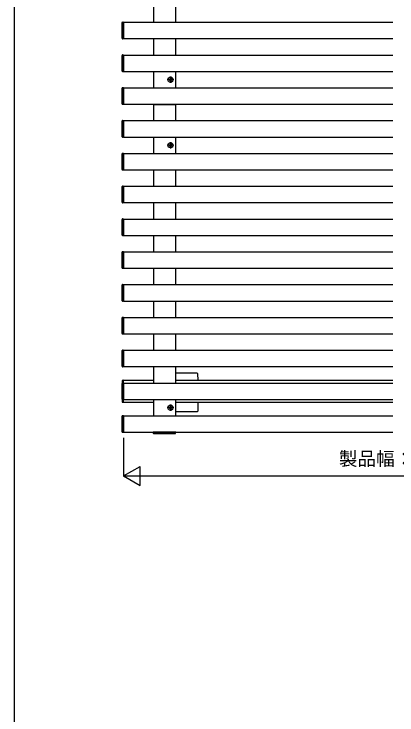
# Model space of a CAD drawing. Units: millimetres, scale not verified. Extents: x -1750 to 1750, y -2608 to 2592.
# Drawn here: x -1750 to -1050, y -8 to 1274 of the extents above; entities that cross this region are included whole.
import ezdxf
from ezdxf.enums import TextEntityAlignment as Align

# ---------------------------------------------------------------- set-up
doc = ezdxf.new("R2010")
doc.units = ezdxf.units.MM
doc.header["$LTSCALE"] = 14
for name, color, linetype in [('0-2_YKK_12', 2, 'Continuous'), ('0-3_YKK_13', 4, 'Continuous'), ('0-4_YKK_D', 6, 'Continuous'), ('0-5_YKK_ZWAK', 7, 'Continuous')]:
    doc.layers.add(name, color=color, linetype=linetype)
doc.styles.add('ＭＳ ゴシック', font='')
doc.styles.get('ＭＳ ゴシック').set_extended_font_data('MS Gothic')

msp = doc.modelspace()

# ---------------------------------------------------------------- linework, layer by layer
at = {"layer": '0-2_YKK_12'}
for p, q in [((-1495, 1289), (-1495, 1259)), ((-1455, 1289), (-1455, 1259)), ((-1550, 1259), (-1057.5, 1259)), ((-1495, 1229), (-1495, 1199)), ((-1455, 1229), (-1455, 1199)), ((-1550, 1199), (-1057.5, 1199)), ((-1495, 1169), (-1495, 1139)), ((-1455, 1169), (-1455, 1139)), ((-1550, 1139), (-1057.5, 1139)), ((-1495, 1109), (-1495, 1079)), ((-1495, 1108.4), (-1455, 1108.4)), ((-1455, 1109), (-1455, 1079)), ((-1550, 1079), (-1057.5, 1079)), ((-1495, 1049), (-1495, 1019)), ((-1455, 1049), (-1455, 1019)), ((-1550, 1019), (-1057.5, 1019)), ((-1495, 989), (-1495, 959)), ((-1455, 989), (-1455, 959)), ((-1550, 959), (-1057.5, 959)), ((-1495, 929), (-1495, 899)), ((-1455, 929), (-1455, 899)), ((-1550, 899), (-1057.5, 899)), ((-1495, 869), (-1495, 839)), ((-1455, 869), (-1455, 839)), ((-1550, 839), (-1057.5, 839)), ((-1495, 809), (-1495, 779)), ((-1455, 809), (-1455, 779)), ((-1550, 779), (-1057.5, 779)), ((-1495, 749), (-1495, 719)), ((-1455, 749), (-1455, 719)), ((-1550, 719), (-1057.5, 719)), ((-1495, 689), (-1495, 659)), ((-1455, 689), (-1455, 659)), ((-1550, 659), (-1057.5, 659)), ((-1495, 629), (-1495, 599)), ((-1455, 629), (-1455, 599)), ((-1550, 604), (-1495, 604)), ((-1455, 604), (-1057.5, 604)), ((-1550, 599), (-1057.5, 599)), ((-1495, 569), (-1495, 539)), ((-1455, 569), (-1455, 539)), ((-1550, 564), (-1495, 564)), ((-1455, 564), (-1057.5, 564)), ((-1550, 539), (-1057.5, 539))]:
    msp.add_line(p, q, dxfattribs=at)
for points in [[(-1550, 1259), (-1550, 1229), (-1057.5, 1229)], [(-1550, 1199), (-1550, 1169), (-1057.5, 1169)], [(-1550, 1139), (-1550, 1109), (-1057.5, 1109)], [(-1550, 1079), (-1550, 1049), (-1057.5, 1049)], [(-1550, 1019), (-1550, 989), (-1057.5, 989)], [(-1550, 959), (-1550, 929), (-1057.5, 929)], [(-1550, 899), (-1550, 869), (-1057.5, 869)], [(-1550, 839), (-1550, 809), (-1057.5, 809)], [(-1550, 779), (-1550, 749), (-1057.5, 749)], [(-1550, 719), (-1550, 689), (-1057.5, 689)], [(-1550, 659), (-1550, 629), (-1057.5, 629)], [(-1550, 599), (-1550, 569), (-1057.5, 569)], [(-1550, 539), (-1550, 509), (-1057.5, 509)]]:
    msp.add_lwpolyline(points, dxfattribs=at)
at = {"layer": '0-3_YKK_13'}
for p, q in [((-1552.5, 1229.59), (-1552.5, 1258.41)), ((-1550, 1229.3), (-1550, 1258.7)), ((-1550, 1228.5), (-1551.56, 1228.6)), ((-1550, 1229.3), (-1550, 1228.5)), ((-1552.5, 1169.59), (-1552.5, 1198.41)), ((-1550, 1169.3), (-1550, 1198.7)), ((-1550, 1168.5), (-1551.56, 1168.6)), ((-1550, 1169.3), (-1550, 1168.5)), ((-1458.28, 1154), (-1469.75, 1154)), ((-1466.39, 1154.59), (-1465.35, 1154.61)), ((-1465.35, 1154.61), (-1464.75, 1154.73)), ((-1464.63, 1155.34), (-1464.75, 1154.73)), ((-1464.61, 1156.38), (-1464.63, 1155.34)), ((-1464.02, 1159.74), (-1464.02, 1148.27)), ((-1463.42, 1156.38), (-1463.4, 1155.34)), ((-1463.4, 1155.34), (-1463.29, 1154.73)), ((-1462.68, 1154.61), (-1463.29, 1154.73)), ((-1461.64, 1154.59), (-1462.68, 1154.61)), ((-1466.39, 1153.41), (-1465.35, 1153.39)), ((-1465.35, 1153.39), (-1464.75, 1153.27)), ((-1464.63, 1152.66), (-1464.75, 1153.27)), ((-1464.61, 1151.62), (-1464.63, 1152.66)), ((-1463.42, 1151.62), (-1463.4, 1152.66)), ((-1463.4, 1152.66), (-1463.29, 1153.27)), ((-1462.68, 1153.39), (-1463.29, 1153.27)), ((-1461.64, 1153.41), (-1462.68, 1153.39)), ((-1552.5, 1109.59), (-1552.5, 1138.41)), ((-1550, 1109.3), (-1550, 1138.7)), ((-1550, 1108.5), (-1551.56, 1108.6)), ((-1550, 1109.3), (-1550, 1108.5)), ((-1552.5, 1049.59), (-1552.5, 1078.41)), ((-1550, 1049.3), (-1550, 1078.7)), ((-1550, 1048.5), (-1551.56, 1048.6)), ((-1550, 1049.3), (-1550, 1048.5)), ((-1464.02, 1039.74), (-1464.02, 1028.27)), ((-1458.28, 1034), (-1469.75, 1034)), ((-1466.39, 1034.59), (-1465.35, 1034.61)), ((-1466.39, 1033.41), (-1465.35, 1033.39)), ((-1465.35, 1034.61), (-1464.75, 1034.73)), ((-1465.35, 1033.39), (-1464.75, 1033.27)), ((-1464.63, 1035.34), (-1464.75, 1034.73)), ((-1464.63, 1032.66), (-1464.75, 1033.27)), ((-1464.61, 1036.38), (-1464.63, 1035.34)), ((-1464.61, 1031.62), (-1464.63, 1032.66)), ((-1463.42, 1036.38), (-1463.4, 1035.34)), ((-1463.42, 1031.62), (-1463.4, 1032.66)), ((-1463.4, 1035.34), (-1463.29, 1034.73)), ((-1463.4, 1032.66), (-1463.29, 1033.27)), ((-1462.68, 1034.61), (-1463.29, 1034.73)), ((-1462.68, 1033.39), (-1463.29, 1033.27)), ((-1461.64, 1034.59), (-1462.68, 1034.61)), ((-1461.64, 1033.41), (-1462.68, 1033.39)), ((-1552.5, 989.59), (-1552.5, 1018.41)), ((-1550, 989.3), (-1550, 1018.7)), ((-1550, 988.5), (-1551.56, 988.6)), ((-1550, 989.3), (-1550, 988.5)), ((-1552.5, 929.59), (-1552.5, 958.41)), ((-1550, 929.3), (-1550, 958.7)), ((-1550, 928.5), (-1551.56, 928.6)), ((-1550, 929.3), (-1550, 928.5)), ((-1552.5, 869.59), (-1552.5, 898.41)), ((-1550, 869.3), (-1550, 898.7)), ((-1550, 868.5), (-1551.56, 868.6)), ((-1550, 869.3), (-1550, 868.5)), ((-1552.5, 809.59), (-1552.5, 838.41)), ((-1550, 809.3), (-1550, 838.7)), ((-1550, 808.5), (-1551.56, 808.6)), ((-1550, 809.3), (-1550, 808.5)), ((-1552.5, 749.59), (-1552.5, 778.41)), ((-1550, 749.3), (-1550, 778.7)), ((-1550, 748.5), (-1551.56, 748.6)), ((-1550, 749.3), (-1550, 748.5)), ((-1552.5, 689.59), (-1552.5, 718.41)), ((-1550, 689.3), (-1550, 718.7)), ((-1550, 688.5), (-1551.56, 688.6)), ((-1550, 689.3), (-1550, 688.5)), ((-1552.5, 629.59), (-1552.5, 658.41)), ((-1550, 629.3), (-1550, 658.7)), ((-1550, 628.5), (-1551.56, 628.6)), ((-1550, 629.3), (-1550, 628.5)), ((-1415.24, 617), (-1455, 617)), ((-1413.5, 604), (-1414.24, 616.06)), ((-1552.5, 603.38), (-1552.5, 564.62)), ((-1550, 604), (-1552.03, 603.88)), ((-1550, 603.5), (-1550, 604)), ((-1455, 604), (-1413.5, 604)), ((-1552.5, 569.59), (-1552.5, 598.41)), ((-1550, 569.3), (-1550, 598.7)), ((-1550, 568.5), (-1551.56, 568.6)), ((-1550, 569.3), (-1550, 568.5)), ((-1458.28, 554), (-1469.75, 554)), ((-1466.39, 554.59), (-1465.35, 554.61)), ((-1466.39, 553.41), (-1465.35, 553.39)), ((-1465.35, 554.61), (-1464.75, 554.73)), ((-1465.35, 553.39), (-1464.75, 553.27)), ((-1464.63, 555.34), (-1464.75, 554.73)), ((-1464.63, 552.66), (-1464.75, 553.27)), ((-1464.61, 556.38), (-1464.63, 555.34)), ((-1464.61, 551.62), (-1464.63, 552.66)), ((-1464.02, 559.74), (-1464.02, 548.27)), ((-1463.42, 556.38), (-1463.4, 555.34)), ((-1463.42, 551.62), (-1463.4, 552.66)), ((-1463.4, 555.34), (-1463.29, 554.73)), ((-1463.4, 552.66), (-1463.29, 553.27)), ((-1462.68, 554.61), (-1463.29, 554.73)), ((-1462.68, 553.39), (-1463.29, 553.27)), ((-1461.64, 554.59), (-1462.68, 554.61)), ((-1461.64, 553.41), (-1462.68, 553.39)), ((-1455, 564), (-1413.5, 564)), ((-1413.5, 548), (-1413.5, 564)), ((-1550, 509.3), (-1550, 538.7)), ((-1455, 547), (-1414.5, 547)), ((-1552.5, 509.59), (-1552.5, 538.41)), ((-1550, 508.5), (-1551.56, 508.6)), ((-1550, 509.3), (-1550, 508.5)), ((-1495.5, 509), (-1495.4, 507.44)), ((-1494.5, 509), (-1495.5, 509)), ((-1494.41, 506.5), (-1455.59, 506.5))]:
    msp.add_line(p, q, dxfattribs=at)
for points in [[(-1551.56, 1259.4), (-1550, 1259.5), (-1550, 1258.7)], [(-1551.56, 1199.4), (-1550, 1199.5), (-1550, 1198.7)], [(-1551.56, 1139.4), (-1550, 1139.5), (-1550, 1138.7)], [(-1551.56, 1079.4), (-1550, 1079.5), (-1550, 1078.7)], [(-1551.56, 1019.4), (-1550, 1019.5), (-1550, 1018.7)], [(-1551.56, 959.4), (-1550, 959.5), (-1550, 958.7)], [(-1551.56, 899.4), (-1550, 899.5), (-1550, 898.7)], [(-1551.56, 839.4), (-1550, 839.5), (-1550, 838.7)], [(-1551.56, 779.4), (-1550, 779.5), (-1550, 778.7)], [(-1551.56, 719.4), (-1550, 719.5), (-1550, 718.7)], [(-1551.56, 659.4), (-1550, 659.5), (-1550, 658.7)], [(-1552.03, 564.12), (-1550, 564), (-1550, 564.5), (-1550, 603.5)], [(-1551.56, 599.4), (-1550, 599.5), (-1550, 598.7)], [(-1551.56, 539.4), (-1550, 539.5), (-1550, 538.7)], [(-1454.6, 507.44), (-1454.5, 509), (-1455.5, 509), (-1494.5, 509)]]:
    msp.add_lwpolyline(points, dxfattribs=at)
for centre, radius in [((-1464.02, 1154), 4.74), ((-1461.37, 1151.36), 0.3), ((-1464.02, 1034), 4.74), ((-1461.37, 1031.36), 0.3), ((-1464.02, 554), 4.74), ((-1461.37, 551.36), 0.3)]:
    msp.add_circle(centre, radius, dxfattribs=at)
for centre, radius, start, end in [((-1551.5, 1258.41), 1, 93.5, 180), ((-1551.5, 1229.59), 1, 180, 266.5), ((-1551.5, 1198.41), 1, 93.5, 180), ((-1551.5, 1169.59), 1, 180, 266.5), ((-1464.02, 1154), 2.45, 165.9892, 194.0108), ((-1464.02, 1154), 2.45, 75.9892, 104.0108), ((-1464.02, 1154), 2.45, 345.9892, 14.0108), ((-1464.02, 1154), 2.45, 255.9892, 284.0108), ((-1551.5, 1138.41), 1, 93.5, 180), ((-1551.5, 1109.59), 1, 180, 266.5), ((-1551.5, 1078.41), 1, 93.5, 180), ((-1551.5, 1049.59), 1, 180, 266.5), ((-1464.02, 1034), 2.45, 165.9892, 194.0108), ((-1464.02, 1034), 2.45, 75.9892, 104.0108), ((-1464.02, 1034), 2.45, 255.9892, 284.0108), ((-1464.02, 1034), 2.45, 345.9892, 14.0108), ((-1551.5, 1018.41), 1, 93.5, 180), ((-1551.5, 989.59), 1, 180, 266.5), ((-1551.5, 958.41), 1, 93.5, 180), ((-1551.5, 929.59), 1, 180, 266.5), ((-1551.5, 898.41), 1, 93.5, 180), ((-1551.5, 869.59), 1, 180, 266.5), ((-1551.5, 838.41), 1, 93.5, 180), ((-1551.5, 809.59), 1, 180, 266.5), ((-1551.5, 778.41), 1, 93.5, 180), ((-1551.5, 749.59), 1, 180, 266.5), ((-1551.5, 718.41), 1, 93.5, 180), ((-1551.5, 689.59), 1, 180, 266.5), ((-1551.5, 658.41), 1, 93.5, 180), ((-1551.5, 629.59), 1, 180, 266.5), ((-1415.24, 616), 1, 3.5, 90), ((-1552, 603.38), 0.5, 93.5, 180), ((-1551.5, 598.41), 1, 93.5, 180), ((-1551.5, 569.59), 1, 180, 266.5), ((-1552, 564.62), 0.5, 180, 250.53966), ((-1464.02, 554), 2.45, 165.9892, 194.0108), ((-1464.02, 554), 2.45, 75.9892, 104.0108), ((-1464.02, 554), 2.45, 255.9892, 284.0108), ((-1464.02, 554), 2.45, 345.9892, 14.0108), ((-1551.5, 538.41), 1, 93.5, 180), ((-1414.5, 548), 1, 270, 0), ((-1551.5, 509.59), 1, 180, 266.5), ((-1494.41, 507.5), 1, 183.5, 270), ((-1455.59, 507.5), 1, 270, 356.5)]:
    msp.add_arc(centre, radius, start, end, dxfattribs=at)
at = {"layer": '0-4_YKK_D'}
for p, q in [((-1550, 499), (-1550, 428)), ((-1550, 429), (-1519.69, 446.5)), ((-1519.69, 411.5), (-1519.69, 446.5)), ((-1550, 429), (-1519.69, 411.5)), ((-1550, 429), (-1489.38, 429)), ((-1515, 429), (-585, 429))]:
    msp.add_line(p, q, dxfattribs=at)
at = {"layer": '0-5_YKK_ZWAK'}
msp.add_line((-1750, 2491.5), (-1750, -2608.5), dxfattribs=at)

# ---------------------------------------------------------------- texts
at = {"layer": '0-4_YKK_D', "style": 'ＭＳ ゴシック'}
msp.add_text('製品幅：W', height=24.93, dxfattribs=at).set_placement((-1156.15, 440.6), align=Align.BOTTOM_LEFT)

doc.saveas('drawing.dxf')
